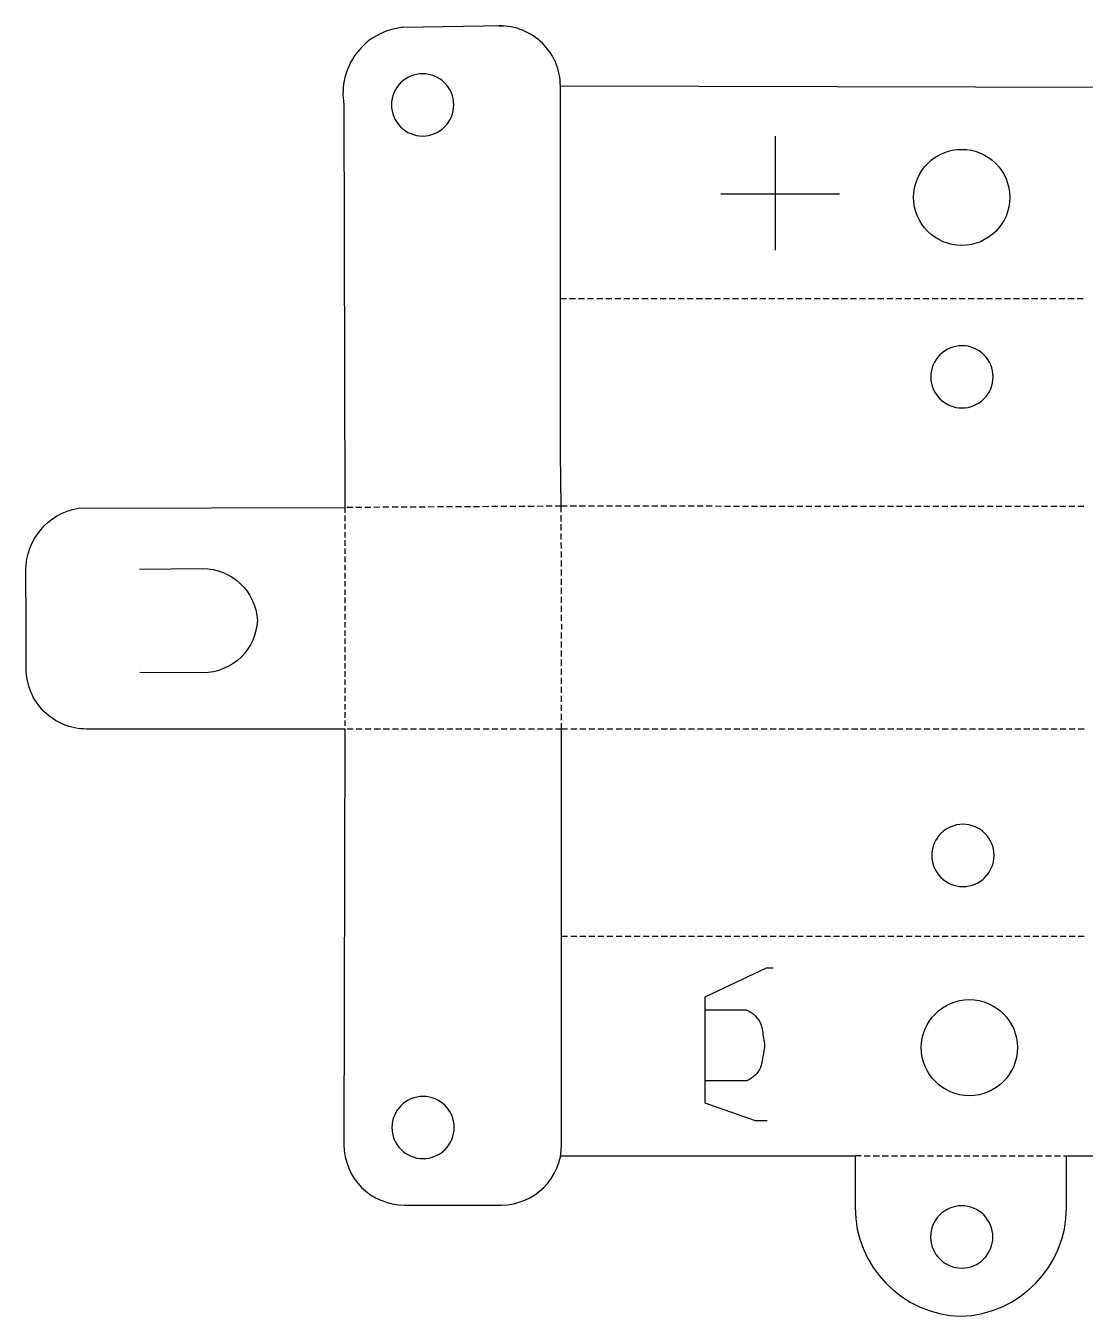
# Model space of a CAD drawing. Header units: millimetres. Extents: x -615 to -361, y 250 to 422.
# Drawn here: x -615.4 to -518.4, y 264.9 to 383 of the extents above; entities that cross this region are included whole.
import ezdxf

# ---------------------------------------------------------------- set-up
doc = ezdxf.new("R2010")
doc.units = ezdxf.units.MM
doc.layers.get('0').update_dxf_attribs({"linetype": 'CONTINUOUS'})

msp = doc.modelspace()

# ---------------------------------------------------------------- linework, layer by layer
for p, q in [((-571.62, 383.03), (-580.85, 382.89)), ((-572.06, 383.02), (-571.62, 383.03)), ((-512.87, 377.38), (-566.44, 377.49)), ((-566.44, 343.9), (-566.44, 377.49)), ((-586.25, 375.81), (-586.16, 338.93)), ((-546.75, 362.49), (-546.75, 372.92)), ((-551.77, 367.64), (-540.89, 367.64)), ((-566.44, 358.07), (-565.89, 358.07)), ((-565.61, 358.07), (-565.06, 358.07)), ((-564.78, 358.07), (-564.23, 358.07)), ((-563.95, 358.07), (-563.4, 358.07)), ((-563.12, 358.07), (-562.57, 358.07)), ((-562.29, 358.07), (-561.74, 358.07)), ((-561.46, 358.07), (-560.91, 358.07)), ((-560.64, 358.07), (-560.08, 358.07)), ((-559.81, 358.07), (-559.25, 358.07)), ((-558.98, 358.07), (-558.42, 358.07)), ((-558.15, 358.07), (-557.59, 358.07)), ((-557.32, 358.07), (-556.76, 358.07)), ((-556.49, 358.07), (-555.93, 358.07)), ((-555.66, 358.07), (-555.1, 358.07)), ((-554.83, 358.07), (-554.28, 358.07)), ((-554, 358.07), (-553.45, 358.07)), ((-553.17, 358.07), (-552.62, 358.07)), ((-552.34, 358.07), (-551.79, 358.07)), ((-551.51, 358.07), (-550.96, 358.07)), ((-550.68, 358.07), (-550.13, 358.07)), ((-549.85, 358.07), (-549.3, 358.07)), ((-549.02, 358.07), (-548.47, 358.07)), ((-548.19, 358.07), (-547.64, 358.07)), ((-547.36, 358.07), (-546.81, 358.07)), ((-546.53, 358.07), (-545.98, 358.07)), ((-545.7, 358.07), (-545.15, 358.07)), ((-544.87, 358.07), (-544.32, 358.07)), ((-544.04, 358.07), (-543.49, 358.07)), ((-543.21, 358.07), (-542.66, 358.07)), ((-542.39, 358.07), (-541.83, 358.07)), ((-541.56, 358.07), (-541, 358.07)), ((-540.73, 358.07), (-540.17, 358.07)), ((-539.9, 358.07), (-539.34, 358.07)), ((-539.07, 358.07), (-538.51, 358.07)), ((-538.24, 358.07), (-537.68, 358.07)), ((-537.41, 358.07), (-536.85, 358.07)), ((-536.58, 358.07), (-536.03, 358.07)), ((-535.75, 358.07), (-535.2, 358.07)), ((-534.92, 358.07), (-534.37, 358.07)), ((-534.09, 358.07), (-533.54, 358.07)), ((-533.26, 358.07), (-532.71, 358.07)), ((-532.43, 358.07), (-531.88, 358.07)), ((-531.6, 358.07), (-531.05, 358.07)), ((-530.77, 358.07), (-530.22, 358.07)), ((-529.94, 358.07), (-529.39, 358.07)), ((-529.11, 358.07), (-528.56, 358.07)), ((-528.28, 358.07), (-527.73, 358.07)), ((-527.45, 358.07), (-526.9, 358.07)), ((-526.62, 358.07), (-526.07, 358.07)), ((-525.79, 358.07), (-525.24, 358.07)), ((-524.96, 358.07), (-524.41, 358.07)), ((-524.14, 358.07), (-523.58, 358.07)), ((-523.31, 358.07), (-522.75, 358.07)), ((-522.48, 358.07), (-521.92, 358.07)), ((-521.65, 358.07), (-521.09, 358.07)), ((-520.82, 358.07), (-520.26, 358.07)), ((-519.99, 358.07), (-519.43, 358.07)), ((-519.16, 358.07), (-518.6, 358.07)), ((-566.37, 339.05), (-566.44, 343.9)), ((-610.58, 338.87), (-586.16, 338.93)), ((-586.16, 338.93), (-586.16, 338.43)), ((-586.16, 338.18), (-586.16, 337.68)), ((-585.45, 338.93), (-586, 338.93)), ((-584.62, 338.94), (-585.17, 338.93)), ((-583.79, 338.94), (-584.34, 338.94)), ((-582.96, 338.95), (-583.51, 338.94)), ((-582.13, 338.95), (-582.68, 338.95)), ((-581.3, 338.96), (-581.85, 338.95)), ((-580.47, 338.96), (-581.02, 338.96)), ((-579.64, 338.97), (-580.19, 338.96)), ((-578.81, 338.97), (-579.36, 338.97)), ((-577.98, 338.98), (-578.53, 338.97)), ((-577.15, 338.98), (-577.7, 338.98)), ((-576.32, 338.99), (-576.87, 338.98)), ((-575.49, 338.99), (-576.04, 338.99)), ((-574.66, 339), (-575.21, 338.99)), ((-573.83, 339), (-574.38, 339)), ((-573, 339.01), (-573.56, 339)), ((-572.17, 339.01), (-572.73, 339.01)), ((-571.34, 339.02), (-571.9, 339.01)), ((-570.51, 339.02), (-571.07, 339.02)), ((-569.68, 339.03), (-570.24, 339.02)), ((-568.85, 339.03), (-569.41, 339.03)), ((-568.03, 339.04), (-568.58, 339.03)), ((-567.2, 339.04), (-567.75, 339.04)), ((-566.37, 339.05), (-566.92, 339.04)), ((-565.81, 339.05), (-566.37, 339.05)), ((-566.36, 338.49), (-566.37, 339.05)), ((-566.36, 337.66), (-566.36, 338.22)), ((-564.98, 339.05), (-565.54, 339.05)), ((-564.15, 339.05), (-564.71, 339.05)), ((-563.32, 339.04), (-563.88, 339.04)), ((-562.49, 339.04), (-563.05, 339.04)), ((-561.67, 339.04), (-562.22, 339.04)), ((-560.84, 339.04), (-561.39, 339.04)), ((-560.01, 339.04), (-560.56, 339.04)), ((-559.18, 339.04), (-559.73, 339.04)), ((-558.35, 339.04), (-558.9, 339.04)), ((-557.52, 339.04), (-558.07, 339.04)), ((-556.69, 339.04), (-557.24, 339.04)), ((-555.86, 339.04), (-556.41, 339.04)), ((-555.03, 339.04), (-555.58, 339.04)), ((-554.2, 339.04), (-554.75, 339.04)), ((-553.37, 339.04), (-553.92, 339.04)), ((-552.54, 339.04), (-553.09, 339.04)), ((-551.71, 339.03), (-552.26, 339.04)), ((-550.88, 339.03), (-551.43, 339.03)), ((-550.05, 339.03), (-550.6, 339.03)), ((-549.22, 339.03), (-549.78, 339.03)), ((-548.39, 339.03), (-548.95, 339.03)), ((-547.56, 339.03), (-548.12, 339.03)), ((-546.73, 339.03), (-547.29, 339.03)), ((-545.9, 339.03), (-546.46, 339.03)), ((-545.07, 339.03), (-545.63, 339.03)), ((-544.24, 339.03), (-544.8, 339.03)), ((-543.42, 339.03), (-543.97, 339.03)), ((-542.59, 339.03), (-543.14, 339.03)), ((-541.76, 339.03), (-542.31, 339.03)), ((-540.93, 339.03), (-541.48, 339.03)), ((-540.1, 339.03), (-540.65, 339.03)), ((-539.27, 339.02), (-539.82, 339.03)), ((-538.44, 339.02), (-538.99, 339.02)), ((-537.61, 339.02), (-538.16, 339.02)), ((-536.78, 339.02), (-537.33, 339.02)), ((-535.95, 339.02), (-536.5, 339.02)), ((-535.12, 339.02), (-535.67, 339.02)), ((-534.29, 339.02), (-534.84, 339.02)), ((-533.46, 339.02), (-534.01, 339.02)), ((-532.63, 339.02), (-533.18, 339.02)), ((-531.8, 339.02), (-532.35, 339.02)), ((-530.97, 339.02), (-531.53, 339.02)), ((-530.14, 339.02), (-530.7, 339.02)), ((-529.31, 339.02), (-529.87, 339.02)), ((-528.48, 339.02), (-529.04, 339.02)), ((-527.65, 339.01), (-528.21, 339.02)), ((-526.82, 339.01), (-527.38, 339.01)), ((-526, 339.01), (-526.55, 339.01)), ((-525.17, 339.01), (-525.72, 339.01)), ((-524.34, 339.01), (-524.89, 339.01)), ((-523.51, 339.01), (-524.06, 339.01)), ((-522.68, 339.01), (-523.23, 339.01)), ((-521.85, 339.01), (-522.4, 339.01)), ((-521.02, 339.01), (-521.57, 339.01)), ((-520.19, 339.01), (-520.74, 339.01)), ((-519.36, 339.01), (-519.91, 339.01)), ((-518.53, 339.01), (-519.08, 339.01)), ((-586.16, 337.43), (-586.16, 336.93)), ((-566.36, 336.83), (-566.36, 337.39)), ((-586.16, 336.68), (-586.16, 336.18)), ((-586.16, 335.93), (-586.16, 335.43)), ((-566.36, 336.01), (-566.36, 336.56)), ((-566.35, 335.18), (-566.36, 335.73)), ((-586.16, 335.18), (-586.16, 334.68)), ((-586.16, 334.43), (-586.16, 333.93)), ((-566.35, 334.35), (-566.35, 334.9)), ((-615.33, 328.2), (-615.37, 333.17)), ((-604.95, 333.29), (-599.2, 333.33)), ((-586.16, 333.68), (-586.16, 333.18)), ((-566.35, 333.52), (-566.35, 334.07)), ((-566.35, 332.69), (-566.35, 333.24)), ((-586.16, 332.93), (-586.16, 332.43)), ((-586.16, 332.18), (-586.16, 331.68)), ((-566.34, 331.86), (-566.35, 332.41)), ((-586.16, 331.43), (-586.16, 330.93)), ((-566.34, 331.03), (-566.34, 331.58)), ((-586.16, 330.68), (-586.16, 330.18)), ((-586.16, 329.93), (-586.16, 329.43)), ((-566.34, 330.2), (-566.34, 330.75)), ((-566.34, 329.37), (-566.34, 329.92)), ((-586.16, 329.18), (-586.16, 328.68)), ((-566.33, 328.54), (-566.33, 329.09)), ((-615.33, 324.17), (-615.33, 328.2)), ((-586.16, 328.43), (-586.16, 327.93)), ((-586.16, 327.68), (-586.16, 327.18)), ((-566.33, 328.26), (-566.33, 328.2)), ((-566.33, 328.2), (-566.33, 327.76)), ((-566.33, 326.93), (-566.33, 327.49)), ((-586.16, 326.93), (-586.16, 326.43)), ((-586.16, 326.18), (-586.16, 325.68)), ((-566.33, 326.1), (-566.33, 326.66)), ((-586.16, 325.43), (-586.16, 324.93)), ((-566.33, 325.27), (-566.33, 325.83)), ((-566.33, 324.44), (-566.33, 325)), ((-599.18, 323.8), (-604.93, 323.81)), ((-586.16, 324.68), (-586.16, 324.18)), ((-586.16, 323.93), (-586.16, 323.43)), ((-566.33, 323.62), (-566.33, 324.17)), ((-586.16, 323.18), (-586.16, 322.68)), ((-566.33, 322.79), (-566.33, 323.34)), ((-586.16, 322.43), (-586.16, 321.93)), ((-586.16, 321.68), (-586.16, 321.18)), ((-566.33, 321.96), (-566.33, 322.51)), ((-566.33, 321.13), (-566.33, 321.68)), ((-586.16, 320.93), (-586.16, 320.43)), ((-586.16, 320.18), (-586.16, 319.68)), ((-566.33, 320.3), (-566.33, 320.85)), ((-586.16, 319.43), (-586.16, 318.93)), ((-566.33, 319.47), (-566.33, 320.02)), ((-566.33, 318.64), (-566.33, 319.19)), ((-586.16, 318.64), (-609.8, 318.64)), ((-586.16, 318.64), (-586.25, 280.59)), ((-586.24, 318.64), (-586.16, 318.64)), ((-586.16, 318.68), (-586.16, 318.64)), ((-585.41, 318.64), (-585.96, 318.64)), ((-584.58, 318.64), (-585.13, 318.64)), ((-583.75, 318.64), (-584.31, 318.64)), ((-582.92, 318.64), (-583.48, 318.64)), ((-582.09, 318.64), (-582.65, 318.64)), ((-581.26, 318.64), (-581.82, 318.64)), ((-580.43, 318.64), (-580.99, 318.64)), ((-579.6, 318.64), (-580.16, 318.64)), ((-578.77, 318.64), (-579.33, 318.64)), ((-577.95, 318.64), (-578.5, 318.64)), ((-577.12, 318.64), (-577.67, 318.64)), ((-576.29, 318.64), (-576.84, 318.64)), ((-575.46, 318.64), (-576.01, 318.64)), ((-574.63, 318.64), (-575.18, 318.64)), ((-573.8, 318.64), (-574.35, 318.64)), ((-572.97, 318.64), (-573.52, 318.64)), ((-572.14, 318.64), (-572.69, 318.64)), ((-571.31, 318.64), (-571.86, 318.64)), ((-570.48, 318.64), (-571.03, 318.64)), ((-569.65, 318.64), (-570.2, 318.64)), ((-568.82, 318.64), (-569.37, 318.64)), ((-567.99, 318.64), (-568.54, 318.64)), ((-567.16, 318.64), (-567.71, 318.64)), ((-566.33, 318.64), (-566.88, 318.64)), ((-565.78, 318.64), (-566.33, 318.64)), ((-566.33, 280.59), (-566.33, 318.64)), ((-564.95, 318.64), (-565.5, 318.64)), ((-564.12, 318.64), (-564.67, 318.64)), ((-563.29, 318.64), (-563.84, 318.64)), ((-562.46, 318.64), (-563.01, 318.64)), ((-561.63, 318.64), (-562.18, 318.64)), ((-560.8, 318.64), (-561.35, 318.64)), ((-559.97, 318.64), (-560.52, 318.64)), ((-559.14, 318.64), (-559.7, 318.64)), ((-558.31, 318.64), (-558.87, 318.64)), ((-557.48, 318.64), (-558.04, 318.64)), ((-556.65, 318.64), (-557.21, 318.64)), ((-555.82, 318.64), (-556.38, 318.64)), ((-554.99, 318.64), (-555.55, 318.64)), ((-554.17, 318.64), (-554.72, 318.64)), ((-553.34, 318.64), (-553.89, 318.64)), ((-552.51, 318.64), (-553.06, 318.64)), ((-551.68, 318.64), (-552.23, 318.64)), ((-550.85, 318.64), (-551.4, 318.64)), ((-550.02, 318.64), (-550.57, 318.64)), ((-549.19, 318.64), (-549.74, 318.64)), ((-548.36, 318.64), (-548.91, 318.64)), ((-547.53, 318.64), (-548.08, 318.64)), ((-546.7, 318.64), (-547.25, 318.64)), ((-545.87, 318.64), (-546.42, 318.64)), ((-545.04, 318.64), (-545.59, 318.64)), ((-544.21, 318.64), (-544.76, 318.64)), ((-543.38, 318.64), (-543.93, 318.64)), ((-542.55, 318.64), (-543.1, 318.64)), ((-541.72, 318.64), (-542.28, 318.64)), ((-540.89, 318.64), (-541.45, 318.64)), ((-540.06, 318.64), (-540.62, 318.64)), ((-539.23, 318.64), (-539.79, 318.64)), ((-538.4, 318.64), (-538.96, 318.64)), ((-537.57, 318.64), (-538.13, 318.64)), ((-536.74, 318.64), (-537.3, 318.64)), ((-535.92, 318.64), (-536.47, 318.64)), ((-535.09, 318.64), (-535.64, 318.64)), ((-534.26, 318.64), (-534.81, 318.64)), ((-533.43, 318.64), (-533.98, 318.64)), ((-532.6, 318.64), (-533.15, 318.64)), ((-531.77, 318.64), (-532.32, 318.64)), ((-530.94, 318.64), (-531.49, 318.64)), ((-530.11, 318.64), (-530.66, 318.64)), ((-529.28, 318.64), (-529.83, 318.64)), ((-528.45, 318.64), (-529, 318.64)), ((-527.62, 318.64), (-528.17, 318.64)), ((-526.79, 318.64), (-527.34, 318.64)), ((-525.96, 318.64), (-526.51, 318.64)), ((-525.13, 318.64), (-525.68, 318.64)), ((-524.3, 318.64), (-524.85, 318.64)), ((-523.47, 318.64), (-524.03, 318.64)), ((-522.64, 318.64), (-523.2, 318.64)), ((-521.81, 318.64), (-522.37, 318.64)), ((-520.98, 318.64), (-521.54, 318.64)), ((-520.15, 318.64), (-520.71, 318.64)), ((-519.32, 318.64), (-519.88, 318.64)), ((-518.49, 318.64), (-519.05, 318.64)), ((-566.33, 299.69), (-565.78, 299.69)), ((-565.5, 299.69), (-564.95, 299.69)), ((-564.67, 299.69), (-564.12, 299.69)), ((-563.84, 299.69), (-563.29, 299.69)), ((-563.01, 299.69), (-562.46, 299.69)), ((-562.18, 299.69), (-561.63, 299.69)), ((-561.35, 299.69), (-560.8, 299.69)), ((-560.52, 299.69), (-559.97, 299.69)), ((-559.7, 299.69), (-559.14, 299.69)), ((-558.87, 299.69), (-558.31, 299.69)), ((-558.04, 299.69), (-557.48, 299.69)), ((-557.21, 299.69), (-556.65, 299.69)), ((-556.38, 299.69), (-555.82, 299.69)), ((-555.55, 299.69), (-554.99, 299.69)), ((-554.72, 299.69), (-554.17, 299.69)), ((-553.89, 299.69), (-553.34, 299.69)), ((-553.06, 299.69), (-552.51, 299.69)), ((-552.23, 299.69), (-551.68, 299.69)), ((-551.4, 299.69), (-550.85, 299.69)), ((-550.57, 299.69), (-550.02, 299.69)), ((-549.74, 299.69), (-549.19, 299.69)), ((-548.91, 299.69), (-548.36, 299.69)), ((-548.08, 299.69), (-547.53, 299.69)), ((-547.25, 299.69), (-546.7, 299.69)), ((-546.42, 299.69), (-545.87, 299.69)), ((-545.59, 299.69), (-545.04, 299.69)), ((-544.76, 299.69), (-544.21, 299.69)), ((-543.93, 299.69), (-543.38, 299.69)), ((-543.1, 299.69), (-542.55, 299.69)), ((-542.28, 299.69), (-541.72, 299.69)), ((-541.45, 299.69), (-540.89, 299.69)), ((-540.62, 299.69), (-540.06, 299.69)), ((-539.79, 299.69), (-539.23, 299.69)), ((-538.96, 299.69), (-538.4, 299.69)), ((-538.13, 299.69), (-537.57, 299.69)), ((-537.3, 299.69), (-536.74, 299.69)), ((-536.47, 299.69), (-535.92, 299.69)), ((-535.64, 299.69), (-535.09, 299.69)), ((-534.81, 299.69), (-534.26, 299.69)), ((-533.98, 299.69), (-533.43, 299.69)), ((-533.15, 299.69), (-532.6, 299.69)), ((-532.32, 299.69), (-531.77, 299.69)), ((-531.49, 299.69), (-530.94, 299.69)), ((-530.66, 299.69), (-530.11, 299.69)), ((-529.83, 299.69), (-529.28, 299.69)), ((-529, 299.69), (-528.45, 299.69)), ((-528.17, 299.69), (-527.62, 299.69)), ((-527.34, 299.69), (-526.79, 299.69)), ((-526.51, 299.69), (-525.96, 299.69)), ((-525.68, 299.69), (-525.13, 299.69)), ((-524.85, 299.69), (-524.3, 299.69)), ((-524.03, 299.69), (-523.47, 299.69)), ((-523.2, 299.69), (-522.64, 299.69)), ((-522.37, 299.69), (-521.81, 299.69)), ((-521.54, 299.69), (-520.98, 299.69)), ((-520.71, 299.69), (-520.15, 299.69)), ((-519.88, 299.69), (-519.32, 299.69)), ((-519.05, 299.69), (-518.49, 299.69)), ((-547.61, 296.74), (-553.22, 294.09)), ((-546.98, 296.74), (-547.61, 296.74)), ((-553.22, 294.09), (-553.22, 289.67)), ((-553.22, 292.92), (-549.43, 292.92)), ((-549.43, 292.92), (-549.38, 292.9)), ((-553.22, 289.67), (-553.22, 284.41)), ((-549.43, 286.42), (-553.22, 286.42)), ((-553.22, 284.41), (-548.63, 282.81)), ((-548.63, 282.81), (-547.53, 282.81)), ((-566.42, 279.58), (-539.47, 279.58)), ((-539.47, 279.58), (-539.47, 274.83)), ((-538.91, 279.58), (-539.47, 279.58)), ((-538.64, 279.58), (-538.08, 279.58)), ((-537.81, 279.58), (-537.25, 279.58)), ((-536.98, 279.58), (-536.42, 279.58)), ((-536.15, 279.58), (-535.59, 279.58)), ((-535.32, 279.58), (-534.76, 279.58)), ((-534.49, 279.58), (-533.94, 279.58)), ((-533.66, 279.58), (-533.11, 279.58)), ((-532.83, 279.58), (-532.28, 279.58)), ((-532, 279.58), (-531.45, 279.58)), ((-531.17, 279.58), (-530.62, 279.58)), ((-530.34, 279.58), (-529.79, 279.58)), ((-529.51, 279.58), (-528.96, 279.58)), ((-528.68, 279.58), (-528.13, 279.58)), ((-527.85, 279.58), (-527.3, 279.58)), ((-527.02, 279.58), (-526.47, 279.58)), ((-526.19, 279.58), (-525.64, 279.58)), ((-525.36, 279.58), (-524.81, 279.58)), ((-524.53, 279.58), (-523.98, 279.58)), ((-523.7, 279.58), (-523.15, 279.58)), ((-522.87, 279.58), (-522.32, 279.58)), ((-522.05, 279.58), (-521.49, 279.58)), ((-521.22, 279.58), (-520.66, 279.58)), ((-520.39, 279.58), (-520.11, 279.58)), ((-520.11, 279.58), (-503.29, 279.58)), ((-520.11, 274.83), (-520.11, 279.58)), ((-580.72, 275.06), (-571.86, 275.06))]:
    msp.add_line(p, q)
for points in [[(-579.05, 372.94, 0.414218), (-576.2, 375.79, 0.414214), (-579.05, 378.64, 0.414213), (-581.9, 375.79, 0.414216)], [(-529.69, 353.74, 0.414211), (-532.54, 350.89, 0.414212), (-529.69, 348.04, 0.414216), (-526.84, 350.89, 0.414214)], [(-529.6, 309.92, 0.414212), (-532.45, 307.07, 0.414212), (-529.6, 304.22, 0.414212), (-526.75, 307.07, 0.414212)], [(-579.01, 279.31, 0.414214), (-576.16, 282.16, 0.414213), (-579.01, 285.01, 0.414211), (-581.86, 282.16, 0.414214)], [(-526.86, 272.14, 0.414215), (-529.71, 274.99, 0.414215), (-532.56, 272.14, 0.414211), (-529.71, 269.29, 0.414216)]]:
    msp.add_lwpolyline(points, format="xyb", close=True)
for centre in [(-529.71, 367.32), (-529.01, 289.47)]:
    msp.add_circle(centre, 4.4)
for centre, radius, start, end in [((-580.27, 376.85), 6.07, 95.5296, 142.6707), ((-571.97, 377.49), 5.53, 45.447, 90.8943), ((-580.27, 376.85), 6.07, 142.6711, 189.8129), ((-571.97, 377.49), 5.53, -0.0003, 45.4469), ((-580.72, 280.59), 5.53, 180, 270), ((-571.86, 280.59), 5.53, 270, 360), ((-529.51, 274.83), 9.95, 180, 268.3977), ((-530.07, 274.83), 9.95, 271.6023, 359.9999)]:
    msp.add_arc(centre, radius, start, end)
at = {"extrusion": (0, 0, -1)}
for centre, radius, start, end in [((609.56, 333.15), 5.81, 0.2315, 79.8867), ((599.17, 328.33), 5, 89.61, 177.1279), ((599.17, 328.8), 5, 182.5689, 225.0893), ((599.17, 328.8), 5, 225.0876, 270.0898), ((609.8, 324.17), 5.53, -90, 0.0001), ((550.21, 290.8), 2.26, 111.3602, 175.0704), ((575.53, 286.13), 28, 170.0066, 172.7408), ((572.18, 292.71), 24.62, 187.0972, 190.3435), ((550.16, 288.52), 2.2, 185.8523, 231.3898), ((550.78, 289.47), 3.34, 233.3678, 246.1985)]:
    msp.add_arc(centre, radius, start, end, dxfattribs=at)

doc.saveas('drawing.dxf')
